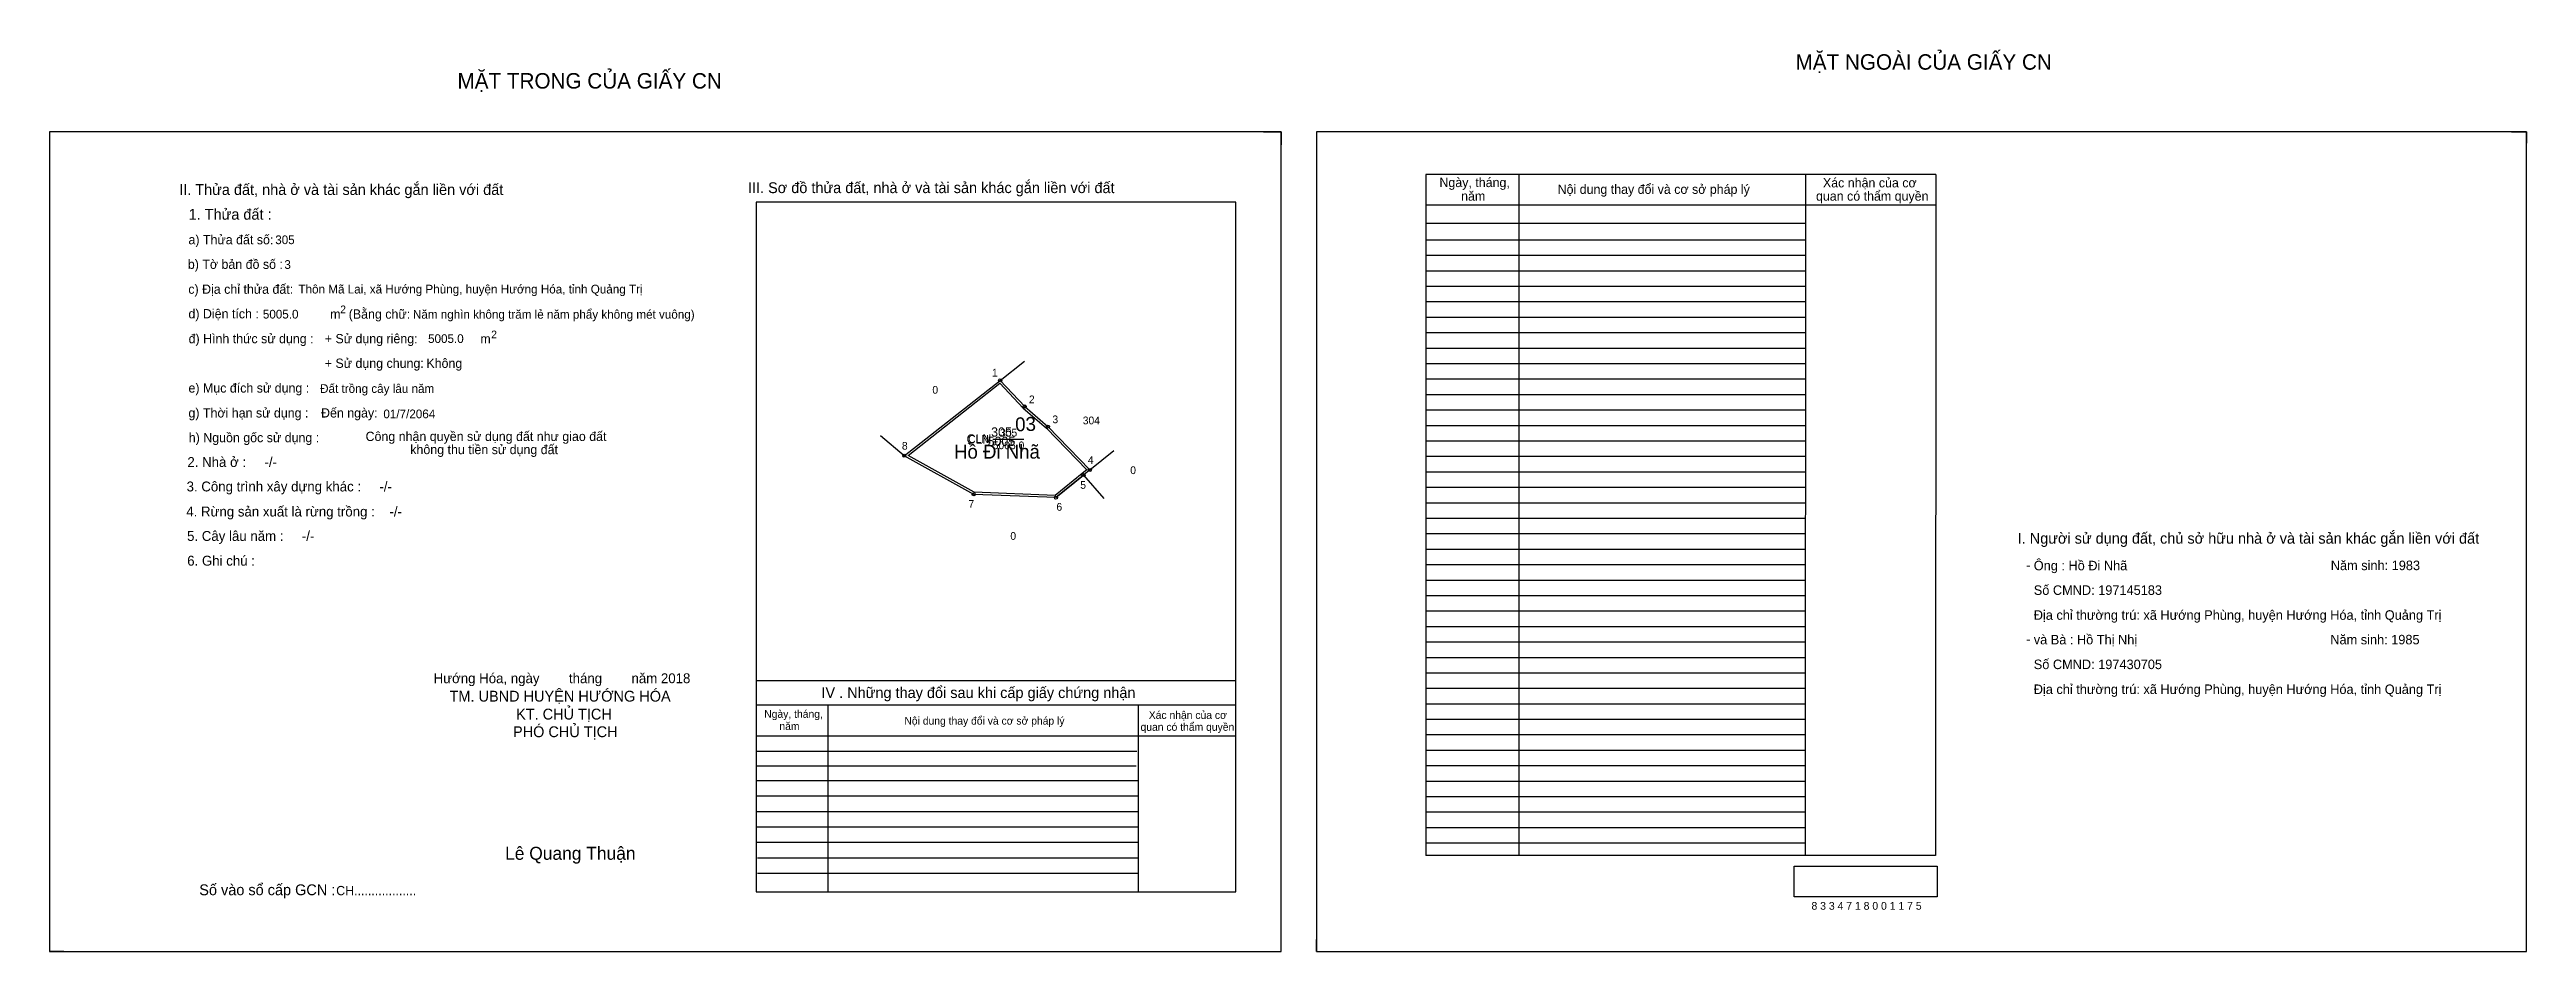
# Model space of a CAD drawing. Extents: x 532772 to 536279, y 1846164 to 1846747.
# Drawn here: x 534678 to 536279, y 1846164 to 1846747 of the extents above.
import ezdxf

# ---------------------------------------------------------------- set-up
doc = ezdxf.new("R2010")
doc.units = 0
for name, color, linetype in [('Default', 7, 'Continuous'), ('Level 10', 7, 'Continuous'), ('Level 11', 7, 'Continuous'), ('Level 13', 7, 'Continuous'), ('Level 2', 7, 'Continuous'), ('Level 27', 7, 'Continuous'), ('Level 3', 7, 'Continuous'), ('Level 36', 7, 'Continuous'), ('Level 4', 7, 'Continuous'), ('Level 5', 7, 'Continuous'), ('Level 55', 7, 'Continuous'), ('Level 6', 7, 'Continuous'), ('Level 7', 7, 'Continuous'), ('Level 8', 7, 'Continuous'), ('Level 9', 7, 'Continuous')]:
    doc.layers.add(name, color=color, linetype=linetype)

msp = doc.modelspace()

# ---------------------------------------------------------------- linework, layer by layer
at = {"layer": 'Level 10'}
for p, q in [((535462.4, 1846693.6), (535473.8, 1846693.6)), ((535473.8, 1846693.6), (535473.8, 1846685.2)), ((536269.2, 1846693.6), (536278.8, 1846693.6)), ((536278.8, 1846693.6), (536278.8, 1846686.2)), ((535328.2, 1846457.1), (535346, 1846471.7)), ((534677.6, 1846171.4), (534677.6, 1846163.6)), ((535496.6, 1846163.6), (535496.6, 1846171.4)), ((534686.8, 1846163.6), (534677.6, 1846163.6)), ((535496.6, 1846163.6), (535503.6, 1846163.6))]:
    msp.add_line(p, q, dxfattribs=at)
for points in [[(534677.6, 1846163.6), (535473.8, 1846163.6), (535473.8, 1846693.6), (534677.6, 1846693.6)], [(535496.6, 1846163.6), (536278.8, 1846163.6), (536278.8, 1846693.6), (535496.6, 1846693.6)], [(535308, 1846516), (535323, 1846503), (535350.1, 1846475), (535346, 1846471.7), (535328.2, 1846457.1), (535275, 1846459.2), (535230.1, 1846484.2), (535292.1, 1846532.9)], [(535307, 1846515), (535322, 1846502), (535348.1, 1846475.1), (535345.1, 1846472.7), (535327.7, 1846458.5), (535275.4, 1846460.6), (535232.6, 1846484.4), (535292, 1846531)]]:
    msp.add_lwpolyline(points, close=True, dxfattribs=at)
at = {"layer": 'Level 11'}
for centre in [(535292.1, 1846532.9), (535308, 1846516), (535308, 1846516), (535323, 1846503), (535230.1, 1846484.2), (535346, 1846471.7), (535350.1, 1846475), (535275, 1846459.2), (535328.2, 1846457.1)]:
    msp.add_circle(centre, 1, dxfattribs=at)
at = {"layer": 'Level 13'}
msp.add_line((535288, 1846495), (535298.2, 1846495), dxfattribs=at)
at = {"layer": 'Level 27'}
for p, q in [((535292.1, 1846532.9), (535307.9, 1846545.3)), ((535230.1, 1846484.2), (535214.7, 1846497)), ((535350.1, 1846475), (535365.6, 1846487.6)), ((535346, 1846471.7), (535359.1, 1846456.5))]:
    msp.add_line(p, q, dxfattribs=at)
at = {"layer": 'Level 6'}
msp.add_lwpolyline([(535805.5, 1846218.7), (535897.9, 1846218.7), (535897.9, 1846198.9), (535805.5, 1846198.9)], close=True, dxfattribs=at)
at = {"layer": 'Level 7'}
for p, q in [((535812.6, 1846623.6), (535567.4, 1846623.6)), ((535812.6, 1846613.6), (535567.4, 1846613.6)), ((535812.6, 1846603.6), (535567.4, 1846603.6)), ((535812.6, 1846593.6), (535567.4, 1846593.6)), ((535812.6, 1846583.6), (535567.4, 1846583.6)), ((535812.6, 1846573.6), (535567.4, 1846573.6)), ((535812.6, 1846563.6), (535567.4, 1846563.6)), ((535812.6, 1846553.6), (535567.4, 1846553.6)), ((535812.6, 1846543.6), (535567.4, 1846543.6)), ((535812.6, 1846533.6), (535567.4, 1846533.6)), ((535812.6, 1846523.6), (535567.4, 1846523.6)), ((535812.6, 1846513.6), (535567.4, 1846513.6)), ((535812.6, 1846503.6), (535567.4, 1846503.6)), ((535812.6, 1846493.6), (535567.4, 1846493.6)), ((535812.6, 1846483.6), (535567.4, 1846483.6)), ((535812.6, 1846473.6), (535567.4, 1846473.6)), ((535812.6, 1846463.6), (535567.4, 1846463.6)), ((535812.6, 1846453.6), (535567.4, 1846453.6)), ((535812.6, 1846443.6), (535567.4, 1846443.6)), ((535812.6, 1846433.6), (535567.4, 1846433.6)), ((535812.6, 1846423.6), (535567.4, 1846423.6)), ((535812.6, 1846413.6), (535567.4, 1846413.6)), ((535812.6, 1846403.6), (535567.4, 1846403.6)), ((535812.6, 1846393.6), (535567.4, 1846393.6)), ((535812.6, 1846383.6), (535567.4, 1846383.6)), ((535812.6, 1846373.6), (535567.4, 1846373.6)), ((535812.6, 1846363.6), (535567.4, 1846363.6)), ((535812.6, 1846353.6), (535567.4, 1846353.6)), ((535812.6, 1846343.6), (535567.4, 1846343.6)), ((535812.6, 1846333.6), (535567.4, 1846333.6)), ((535812.6, 1846323.6), (535567.4, 1846323.6)), ((535812.6, 1846313.6), (535567.4, 1846313.6)), ((535812.6, 1846303.6), (535567.4, 1846303.6)), ((535380.5, 1846292.9), (535134.4, 1846292.9)), ((535380.1, 1846283.5), (535134.4, 1846283.5)), ((535812.6, 1846293.6), (535567.4, 1846293.6)), ((535812.6, 1846283.6), (535567.4, 1846283.6)), ((535381.4, 1846274), (535134.4, 1846274)), ((535381.4, 1846264), (535134.4, 1846264)), ((535812.6, 1846273.6), (535567.4, 1846273.6)), ((535381.4, 1846254), (535134.4, 1846254)), ((535812.6, 1846263.6), (535567.4, 1846263.6)), ((535812.6, 1846253.6), (535567.4, 1846253.6)), ((535381.4, 1846244), (535134.4, 1846244)), ((535381.4, 1846234), (535134.4, 1846234)), ((535812.6, 1846243.6), (535567.4, 1846243.6)), ((535812.6, 1846233.6), (535567.4, 1846233.6)), ((535381.4, 1846224), (535135.2, 1846224)), ((535381.4, 1846214), (535135.2, 1846214))]:
    msp.add_line(p, q, dxfattribs=at)
at = {"layer": 'Level 8'}
for p, q in [((535897, 1846666.1), (535567.4, 1846666.1)), ((535567.4, 1846666.1), (535567.4, 1846225.6)), ((535627.4, 1846666.1), (535627.4, 1846225.6)), ((535812.7, 1846665.9), (535812.6, 1846225.6)), ((535897, 1846666.1), (535896.8, 1846225.6)), ((535444.4, 1846648.2), (535134.4, 1846648.2)), ((535134.4, 1846648.2), (535134.4, 1846202.2)), ((535444.4, 1846202.2), (535444.4, 1846648.2)), ((535897, 1846646.1), (535567.4, 1846646.1)), ((535812.6, 1846634.3), (535567.4, 1846634.3)), ((535444.4, 1846338.6), (535134.4, 1846338.6)), ((535444.4, 1846322.9), (535134.4, 1846322.9)), ((535180.7, 1846322.9), (535180.7, 1846202.2)), ((535381.4, 1846322.9), (535381.4, 1846202.2)), ((535444.4, 1846302.9), (535134.4, 1846302.9)), ((535896.8, 1846225.6), (535567.4, 1846225.6)), ((535134.4, 1846202.2), (535444.4, 1846202.2))]:
    msp.add_line(p, q, dxfattribs=at)
at = {"layer": 'Level 9'}
msp.add_line((535287.3, 1846495), (535307.4, 1846495), dxfattribs=at)

# ---------------------------------------------------------------- texts
at = {"layer": 'Default'}
for s, p in [('e) Mục đích sử dụng :', (534767.4, 1846525)), ('g) Thời hạn sử dụng :', (534767.4, 1846508.9)), ('Đến ngày:', (534853.1, 1846508.9)), ('h) Nguồn gốc sử dụng :', (534767.6, 1846492.9)), ('Công nhận quyền sử dụng đất như giao đất', (534881.9, 1846493.7)), ('không thu tiền sử dụng đất', (534910.8, 1846485.2))]:
    msp.add_text(s, height=6, dxfattribs=at).set_placement(p)
at = {"layer": 'Level 13'}
for s, p in [('CLN', (535271.4, 1846492.5)), ('5005.0', (535287.3, 1846488.4)), ('305', (535292, 1846496.6))]:
    msp.add_text(s, height=5, dxfattribs=at).set_placement(p)
at = {"layer": 'Level 2'}
msp.add_text('Hồ Đi Nhã', height=9, dxfattribs=at).set_placement((535262.3, 1846482.3))
msp.add_text('Hồ Đi Nhã', height=9, dxfattribs=at).set_placement((535262.3, 1846482.3))
at = {"layer": 'Level 3'}
msp.add_text('CLN', height=6, dxfattribs=at).set_placement((535270.4, 1846492))
at = {"layer": 'Level 36'}
for s, p in [('0', (535248.3, 1846524.3)), ('304', (535345.5, 1846504.5)), ('0', (535376.2, 1846472.3)), ('0', (535298.7, 1846429.8))]:
    msp.add_text(s, height=5, dxfattribs=at).set_placement(p)
at = {"layer": 'Level 4'}
msp.add_text('305', height=6, dxfattribs=at).set_placement((535286.3, 1846496.5))
at = {"layer": 'Level 5'}
msp.add_text('5005', height=6, dxfattribs=at).set_placement((535284, 1846490.5))
at = {"layer": 'Level 55'}
for s, height, p in [('304', 0.22, (535291.9, 1846532.7)), ('1', 0.8, (535291.9, 1846532.9)), ('0', 0.22, (535292, 1846532.7)), ('0', 0.22, (535292, 1846532.7)), ('2', 0.8, (535307.7, 1846516)), ('304', 0.22, (535307.8, 1846515.8)), ('3', 0.8, (535322.8, 1846503)), ('304', 0.22, (535322.8, 1846502.8)), ('8', 0.8, (535229.8, 1846484.2)), ('0', 0.22, (535230, 1846484)), ('0', 0.22, (535230, 1846484)), ('0', 0.22, (535230, 1846484)), ('0', 0.22, (535230, 1846484)), ('5', 0.8, (535345.8, 1846471.7)), ('4', 0.8, (535349.9, 1846475)), ('304', 0.22, (535349.9, 1846474.8)), ('0', 0.22, (535350.1, 1846474.8)), ('7', 0.8, (535274.7, 1846459.2)), ('0', 0.22, (535274.9, 1846458.9)), ('0', 0.22, (535274.9, 1846458.9)), ('6', 0.8, (535327.9, 1846457.1)), ('0', 0.22, (535328.1, 1846456.9)), ('0', 0.22, (535328.1, 1846456.9)), ('0', 0.22, (535345.9, 1846471.4)), ('0', 0.22, (535345.9, 1846471.4)), ('0', 0.22, (535345.9, 1846471.4))]:
    msp.add_text(s, height=height, dxfattribs=at).set_placement(p)
at = {"layer": 'Level 6'}
for s, height, p in [('305', 5.63, (534823.5, 1846621)), ('3', 5.63, (534829.4, 1846605)), ('Thôn Mã Lai, xã Hướng Phùng, huyện Hướng Hóa, tỉnh Quảng Trị', 5.64, (534838.5, 1846589.1)), ('5005.0', 5.63, (534815.5, 1846572.9)), ('Năm nghìn không trăm lẻ năm phẩy không mét vuông)', 5.632, (534912.5, 1846572.8)), ('5005.0', 5.63, (534922.3, 1846557.1)), ('Đất trồng cây lâu năm', 5.64, (534852.5, 1846524.8)), ('01/7/2064', 5.64, (534893.4, 1846508.4)), ('Ông : Hồ Đi Nhã', 6.16, (535960.3, 1846410.1)), ('Năm sinh: 1983', 6.16, (536152.3, 1846410.2)), ('Số CMND: 197145183', 6.16, (535960.3, 1846394.2)), ('Địa chỉ thường trú: xã Hướng Phùng, huyện Hướng Hóa, tỉnh Quảng Trị', 6.16, (535960.3, 1846378.1)), ('và Bà : Hồ Thị Nhị', 6.16, (535960.3, 1846362.2)), ('Năm sinh: 1985', 6.16, (536152, 1846362.2)), ('Số CMND: 197430705', 6.16, (535960.3, 1846346.2)), ('Địa chỉ thường trú: xã Hướng Phùng, huyện Hướng Hóa, tỉnh Quảng Trị', 6.16, (535960.3, 1846330.1)), ('8 3 3 4 7 1 8 0 0 1 1 7 5', 5.04, (535816.6, 1846190.6))]:
    msp.add_text(s, height=height, dxfattribs=at).set_placement(p)
at = {"layer": 'Level 7'}
for s, height, p in [('MẶT NGOÀI CỦA GIẤY CN', 10, (535806.3, 1846733.8)), ('MẶT TRONG CỦA GIẤY CN', 10, (534941.3, 1846721.6)), ('Ngày, tháng,', 6, (535576.1, 1846657.9)), ('Xác nhận của cơ', 6, (535824, 1846657.7)), ('II. Thửa đất, nhà ở và tài sản khác gắn liền với đất', 7, (534761.4, 1846652.8)), ('III. Sơ đồ thửa đất, nhà ở và tài sản khác gắn liền với đất', 7, (535129.1, 1846654)), ('năm', 6, (535590.1, 1846649.1)), ('Nội dung thay đổi và cơ sở pháp lý', 6, (535652.5, 1846653.5)), (' quan có thẩm quyền', 6, (535817.3, 1846649.1)), ('1. Thửa đất :', 7, (534767.5, 1846636.8)), ('a) Thửa đất số:', 6, (534767.4, 1846620.9)), ('b) Tờ bản đồ số :', 6, (534767, 1846605)), ('c) Địa chỉ thửa đất:', 6, (534767.3, 1846588.9)), ('d) Diện tích :', 6, (534767.4, 1846573)), ('m', 6, (534859, 1846572.8)), ('2', 5, (534865.5, 1846576.3)), ('(Bằng chữ:', 6, (534871, 1846572.8)), ('đ) Hình thức sử dụng :', 6, (534767.5, 1846556.9)), ('+ Sử dụng riêng:', 6, (534855.5, 1846556.9)), ('m', 6, (534956.1, 1846556.8)), ('2', 5, (534963.1, 1846560.1)), ('+ Sử dụng chung:', 6, (534855.5, 1846541)), ('Không', 6, (534921.2, 1846541)), ('2. Nhà ở :     -/-', 6.4, (534766.7, 1846476.9)), ('3. Công trình xây dựng khác :     -/-', 6.4, (534766.2, 1846461.1)), ('4. Rừng sản xuất là rừng trồng :    -/-', 6.4, (534766, 1846444.9)), ('5. Cây lâu năm :     -/-', 6.4, (534766.5, 1846429.1)), ('I. Người sử dụng đất, chủ sở hữu nhà ở và tài sản khác gắn liền với đất', 7, (535949.9, 1846427.3)), ('6. Ghi chú :', 6.4, (534766.6, 1846413.1)), ('-', 6.4, (535955.3, 1846410.3)), ('-', 6.4, (535955.3, 1846362.4)), ('Hướng Hóa, ngày        tháng        năm 2018', 6.4, (534925.9, 1846337.1)), ('TM. UBND HUYỆN HƯỚNG HÓA', 7, (534936.2, 1846325.2)), ('IV . Những thay đổi sau khi cấp giấy chứng nhận', 7, (535176.6, 1846327.5)), ('KT. CHỦ TỊCH', 7, (534979.2, 1846313.6)), ('Ngày, tháng,', 5, (535139.6, 1846314.7)), ('năm', 5, (535149.4, 1846306.8)), ('Nội dung thay đổi và cơ sở pháp lý', 5, (535230.2, 1846310.3)), (' quan có thẩm quyền', 5, (535381, 1846306.3)), ('Xác nhận của cơ', 5, (535388.2, 1846314)), ('PHÓ CHỦ TỊCH', 7, (534977.2, 1846302.2)), ('Lê Quang Thuận', 8.4, (534972.1, 1846222.9)), ('Số vào sổ cấp GCN :', 7, (534774.4, 1846200)), ('CH..................', 6, (534862.9, 1846200))]:
    msp.add_text(s, height=height, dxfattribs=at).set_placement(p)
msp.add_text('03', height=9, rotation=2, dxfattribs=at).set_placement((535302, 1846499.9))
at = {"layer": 'Level 9'}
for s, p in [('1', (535286.8, 1846535.4)), ('2', (535310.7, 1846518.1)), ('3', (535325.9, 1846505.2)), ('8', (535228.6, 1846488.1)), ('4', (535348.8, 1846478.9)), ('5', (535343.9, 1846462.8)), ('7', (535271.6, 1846450.5)), ('6', (535328.5, 1846448.6))]:
    msp.add_text(s, height=5, dxfattribs=at).set_placement(p)

doc.saveas('drawing.dxf')
